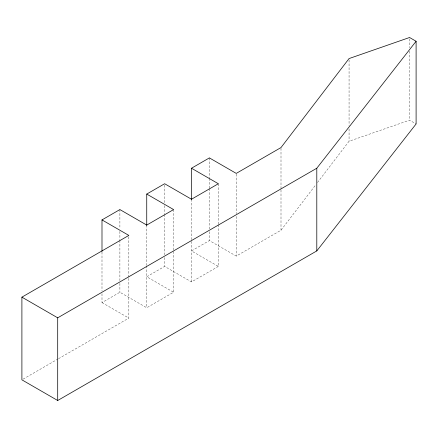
<?xml version="1.0" encoding="UTF-8"?>
<svg xmlns="http://www.w3.org/2000/svg" width="438" height="438" viewBox="0 0 438 438"><rect width="100%" height="100%" fill="white"/><g stroke="black" fill="none" stroke-linecap="round" stroke-linejoin="round"><path stroke-width="0.33" stroke-dasharray="2.19 1.64" d="M218.348 224.732L218.348 266.413L191.494 250.914L209.397 240.577L236.246 256.082L280.999 230.246L315.864 184.661M317.523 182.493L349.064 141.25L409.563 120.176L416.1 123.954M101.994 293.706L101.994 302.587L119.892 292.255L146.741 307.755L173.596 292.255L173.596 250.569M218.348 266.413L191.494 281.919L164.644 266.413L146.741 276.75L173.596 292.255M23.083 379.149L57.942 359.023M58.533 358.684L128.843 318.092L128.843 277.774M101.994 302.587L128.843 318.092M409.563 38.862L409.563 47.747M409.563 51.164L409.563 120.176M349.064 59.935L349.064 125.531M349.064 128.947L349.064 141.25M280.999 148.247L280.999 189.243M280.999 189.928L280.999 230.246M236.246 174.083L236.246 213.717M236.246 216.449L236.246 256.082M218.348 183.736L218.348 224.048M209.397 157.899L209.397 177.713M209.397 178.397L209.397 187.962M209.397 188.647L209.397 228.964M209.397 231.697L209.397 240.577M191.494 199.235L191.494 281.919M173.596 209.572L173.596 249.89M164.644 185.104L164.644 202.865M164.644 205.603L164.644 213.799M164.644 214.483L164.644 254.801M164.644 257.533L164.644 266.413M146.741 225.077L146.741 265.132M146.741 265.817L146.741 307.755M128.843 236.777L128.843 277.09M119.892 209.572L119.892 228.707M119.892 231.439L119.892 239.641M119.892 240.32L119.892 280.638M119.892 283.37L119.892 292.255M101.994 252.025L101.994 290.969"/><path stroke-width="0.66" d="M416.1 41.271L416.1 123.954L316.8 250.914L57.701 400.502L21.9 379.834L21.9 297.15L57.701 317.824L316.8 168.23L416.1 41.271L409.563 37.498L349.064 58.566L280.999 147.562L236.246 173.399L209.397 157.899L191.494 168.23L191.494 199.668M101.994 251.341L101.994 219.909L119.892 209.572L146.741 225.077L173.596 209.572L146.741 194.072L146.741 225.504M146.741 194.072L164.644 183.736L191.494 199.235L218.348 183.736L191.494 168.23M21.9 297.15L128.843 235.409L101.994 219.909M316.8 168.23L316.8 250.914M57.701 317.824L57.701 400.502"/></g></svg>
